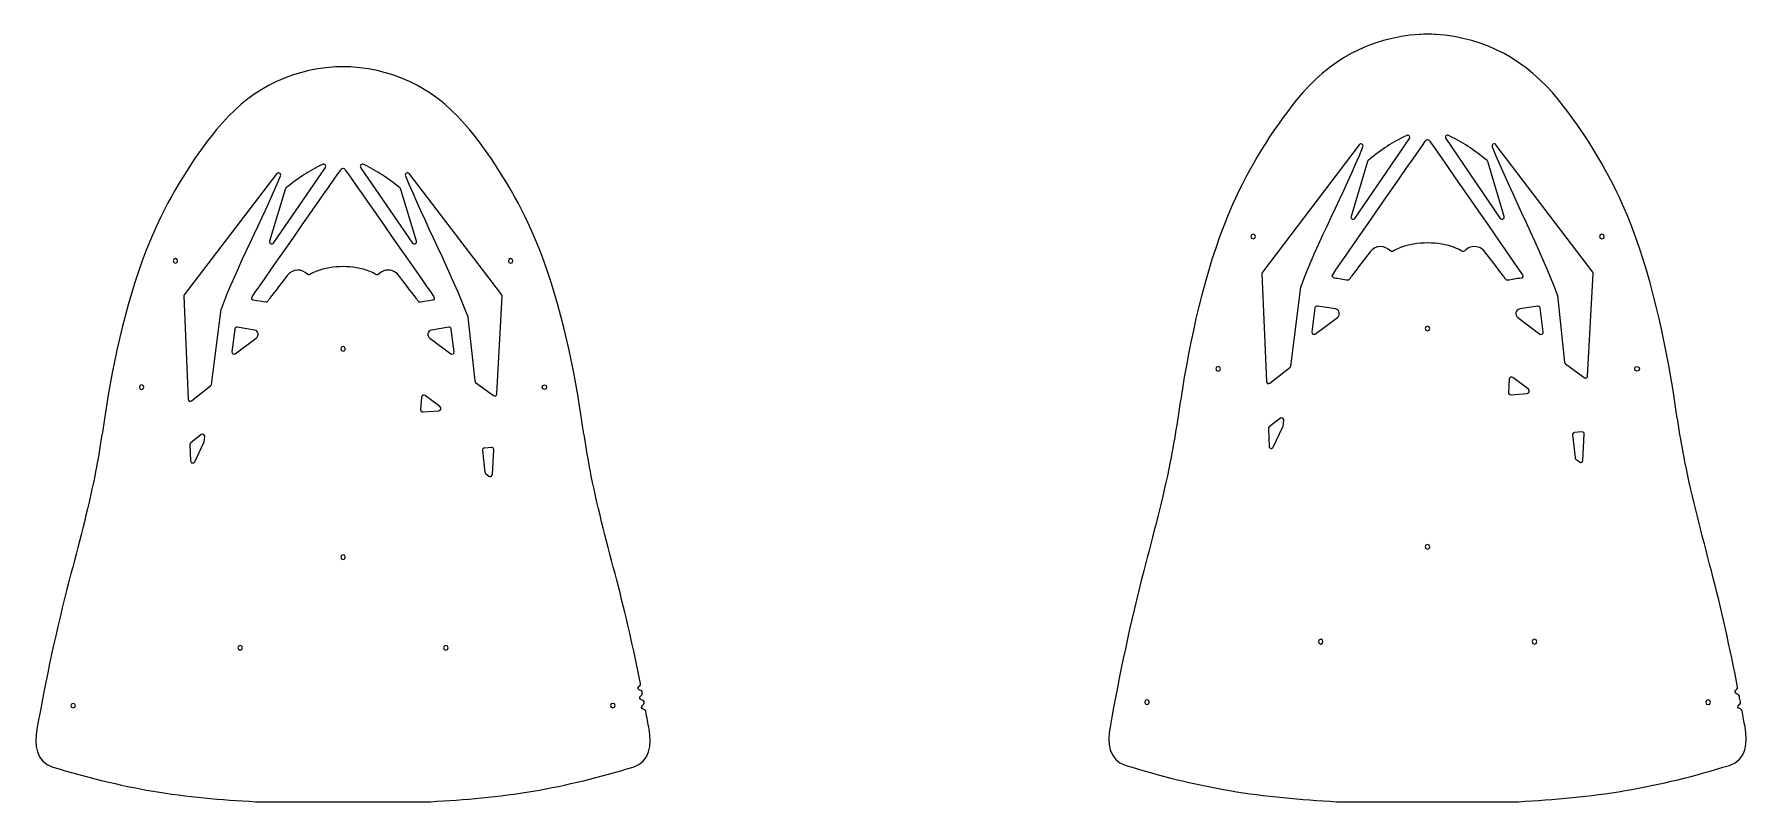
# Model space of a CAD drawing. Header units: millimetres. Extents: x -1094 to 1185, y 216 to 570.
# Drawn here: x 394 to 1185, y 216 to 570 of the extents above; entities that cross this region are included whole.
import ezdxf

# ---------------------------------------------------------------- set-up
doc = ezdxf.new("R2010")
doc.units = ezdxf.units.MM
doc.header["$MEASUREMENT"] = 0
doc.layers.add('Camada 1', color=7, linetype='Continuous')

msp = doc.modelspace()

# ---------------------------------------------------------------- linework, layer by layer
at = {"layer": 'Camada 1', "lineweight": 20}
for points, knots in [([(1176.1429, 232.5531), (1160.3141, 227.6852), (1144.4083, 223.6557), (1128.0715, 220.8974), (1111.7623, 218.1437), (1095.3541, 216.6877), (1078.8492, 215.7775), (1078.6474, 215.7663), (1078.4455, 215.7608), (1078.2434, 215.7608), (1050.6754, 215.7608), (1023.1074, 215.7608), (995.5394, 215.7608), (995.3374, 215.7608), (995.1354, 215.7663), (994.9337, 215.7775), (978.4287, 216.6877), (962.0206, 218.1437), (945.7114, 220.8973), (929.3746, 223.6557), (913.4688, 227.6853), (897.6401, 232.5531), (889.5035, 235.0553), (889.1727, 243.1686), (890.4067, 250.1738), (894.6868, 274.4716), (899.738, 298.3755), (905.9298, 322.2621), (910.2672, 338.9947), (914.7556, 355.5613), (918.1418, 372.5286), (920.3934, 383.8109), (921.9907, 395.1455), (923.7995, 406.4991), (928.1825, 434.0093), (935.5406, 465.9344), (946.9132, 491.3657), (954.3959, 508.0984), (964.9256, 525.404), (976.479, 539.6329), (991.2663, 557.8446), (1009.73, 568.2136), (1033.2719, 569.8115), (1033.3577, 569.8174), (1033.4436, 569.8221), (1033.5295, 569.8259), (1033.5886, 569.8287), (1033.6468, 569.8314), (1033.7047, 569.8339), (1035.1097, 569.9003), (1038.6731, 569.9003), (1040.0781, 569.8339), (1040.1361, 569.8314), (1040.1942, 569.8287), (1040.2533, 569.8259), (1040.3392, 569.8221), (1040.425, 569.8174), (1040.5108, 569.8115), (1064.0528, 568.2136), (1082.5164, 557.8447), (1097.3038, 539.6329), (1108.8572, 525.4039), (1119.3869, 508.0984), (1126.8696, 491.3657), (1138.2422, 465.9344), (1145.6003, 434.0093), (1149.9833, 406.4991), (1151.7921, 395.1455), (1153.3894, 383.8109), (1155.641, 372.5286), (1159.0272, 355.5613), (1163.5157, 338.9947), (1167.853, 322.2621), (1172.4713, 304.4456), (1176.455, 286.6195), (1179.9575, 268.6277), (1180.0274, 268.2689), (1179.9105, 267.9264), (1179.6359, 267.6852), (1179.6359, 267.6852), (1179.0818, 267.1986), (1179.0818, 267.1986), (1179.0818, 267.1986), (1179.0818, 267.1986), (1179.0818, 267.1986), (1178.8059, 266.9563), (1178.6891, 266.6115), (1178.7609, 266.2514), (1178.8328, 265.8913), (1179.073, 265.6178), (1179.4208, 265.5), (1179.4208, 265.5), (1179.4208, 265.5), (1179.4208, 265.5), (1179.4208, 265.5), (1180.0879, 265.2741), (1180.0879, 265.2741), (1180.4387, 265.1553), (1180.6802, 264.8777), (1180.7495, 264.5139), (1180.9227, 263.6042), (1181.0947, 262.6938), (1181.2654, 261.7831), (1181.3323, 261.4262), (1181.2153, 261.087), (1180.9425, 260.8474), (1180.9425, 260.8474), (1180.4381, 260.4044), (1180.4381, 260.4044), (1180.4381, 260.4044), (1180.438, 260.4043), (1180.438, 260.4043), (1180.1621, 260.162), (1180.0454, 259.8172), (1180.1173, 259.4571), (1180.1892, 259.0971), (1180.4294, 258.8236), (1180.7771, 258.7058), (1180.7771, 258.7058), (1180.7772, 258.7058), (1180.7772, 258.7058), (1180.7772, 258.7058), (1181.352, 258.5111), (1181.352, 258.5111), (1181.7049, 258.3916), (1181.9475, 258.111), (1182.0148, 257.7445), (1182.4772, 255.225), (1182.9309, 252.7015), (1183.3761, 250.1738), (1184.6103, 243.1686), (1184.2796, 235.0553), (1176.1429, 232.5531)], [0, 0, 0, 0, 0.02272727, 0.02272727, 0.02272727, 0.04545455, 0.04545455, 0.04545455, 0.06818182, 0.06818182, 0.06818182, 0.09090909, 0.09090909, 0.09090909, 0.11363636, 0.11363636, 0.11363636, 0.13636364, 0.13636364, 0.13636364, 0.15909091, 0.15909091, 0.15909091, 0.18181818, 0.18181818, 0.18181818, 0.20454545, 0.20454545, 0.20454545, 0.22727273, 0.22727273, 0.22727273, 0.25, 0.25, 0.25, 0.27272727, 0.27272727, 0.27272727, 0.29545455, 0.29545455, 0.29545455, 0.31818182, 0.31818182, 0.31818182, 0.34090909, 0.34090909, 0.34090909, 0.36363636, 0.36363636, 0.36363636, 0.38636364, 0.38636364, 0.38636364, 0.40909091, 0.40909091, 0.40909091, 0.43181818, 0.43181818, 0.43181818, 0.45454545, 0.45454545, 0.45454545, 0.47727273, 0.47727273, 0.47727273, 0.5, 0.5, 0.5, 0.52272727, 0.52272727, 0.52272727, 0.54545455, 0.54545455, 0.54545455, 0.56818182, 0.56818182, 0.56818182, 0.59090909, 0.59090909, 0.59090909, 0.61363636, 0.61363636, 0.61363636, 0.63636364, 0.63636364, 0.63636364, 0.65909091, 0.65909091, 0.65909091, 0.68181818, 0.68181818, 0.68181818, 0.70454545, 0.70454545, 0.70454545, 0.72727273, 0.72727273, 0.72727273, 0.75, 0.75, 0.75, 0.77272727, 0.77272727, 0.77272727, 0.79545455, 0.79545455, 0.79545455, 0.81818182, 0.81818182, 0.81818182, 0.84090909, 0.84090909, 0.84090909, 0.86363636, 0.86363636, 0.86363636, 0.88636364, 0.88636364, 0.88636364, 0.90909091, 0.90909091, 0.90909091, 0.93181818, 0.93181818, 0.93181818, 0.95454545, 0.95454545, 0.95454545, 0.97727273, 0.97727273, 0.97727273, 1, 1, 1, 1]), ([(670.3238, 231.7738), (655.1122, 227.1311), (639.8277, 223.2907), (624.1349, 220.6617), (608.46, 218.0357), (592.691, 216.6463), (576.831, 215.7773), (576.6306, 215.7663), (576.4299, 215.7608), (576.2292, 215.7608), (549.7215, 215.7608), (523.2137, 215.7608), (496.706, 215.7608), (496.5053, 215.7608), (496.3046, 215.7663), (496.1042, 215.7773), (480.2442, 216.6463), (464.4752, 218.0356), (448.8004, 220.6616), (433.1077, 223.2906), (417.8232, 227.131), (402.6116, 231.7736), (394.7157, 234.1836), (394.0159, 242.2839), (395.2412, 249.1936), (399.3587, 272.4121), (404.2173, 295.2498), (410.172, 318.0706), (414.3401, 334.0445), (418.6535, 349.8586), (421.9082, 366.0593), (424.0719, 376.8295), (425.6065, 387.6507), (427.3449, 398.4898), (431.5672, 424.8173), (438.6613, 455.3662), (449.6072, 479.6825), (456.8232, 495.7129), (466.9743, 512.2797), (478.0994, 525.8912), (492.4136, 543.4043), (510.2723, 553.3285), (532.9653, 554.8586), (533.0511, 554.8644), (533.1369, 554.8692), (533.2227, 554.8729), (533.2714, 554.8752), (533.3193, 554.8774), (533.367, 554.8794), (534.7577, 554.945), (538.1775, 554.945), (539.5682, 554.8794), (539.6159, 554.8774), (539.6638, 554.8752), (539.7125, 554.8729), (539.7983, 554.8692), (539.8841, 554.8644), (539.9699, 554.8586), (562.6629, 553.3285), (580.5216, 543.4044), (594.8358, 525.8912), (605.9609, 512.2797), (616.112, 495.7129), (623.328, 479.6825), (634.2739, 455.3662), (641.368, 424.8173), (645.5903, 398.4898), (647.3287, 387.6507), (648.8633, 376.8295), (651.027, 366.0593), (654.2817, 349.8586), (658.5952, 334.0445), (662.7632, 318.0706), (666.9088, 302.1829), (670.5233, 286.2869), (673.726, 270.2602), (673.7989, 269.8954), (673.6778, 269.5456), (673.3949, 269.3039), (673.3949, 269.3039), (672.9592, 268.9316), (672.9592, 268.9316), (672.9592, 268.9316), (672.9591, 268.9315), (672.9591, 268.9315), (672.6799, 268.693), (672.5585, 268.3498), (672.6255, 267.9888), (672.6924, 267.6278), (672.9289, 267.351), (673.275, 267.2285), (673.275, 267.2285), (673.2751, 267.2285), (673.2751, 267.2285), (673.2751, 267.2285), (673.867, 267.019), (673.867, 267.019), (674.21, 266.8976), (674.4451, 266.6252), (674.5149, 266.2681), (674.5385, 266.147), (674.5622, 266.0257), (674.5858, 265.9045), (674.6567, 265.5409), (674.5355, 265.1933), (674.2538, 264.9527), (674.2538, 264.9527), (673.7733, 264.5423), (673.7733, 264.5423), (673.7733, 264.5423), (673.7731, 264.5422), (673.7731, 264.5422), (673.4939, 264.3037), (673.3725, 263.9606), (673.4395, 263.5995), (673.5064, 263.2385), (673.7429, 262.9617), (674.089, 262.8392), (674.089, 262.8392), (674.0893, 262.8391), (674.0893, 262.8391), (674.0893, 262.8391), (674.7163, 262.6172), (674.7163, 262.6172), (675.0608, 262.4952), (675.2965, 262.2207), (675.3649, 261.8617), (675.3857, 261.7522), (675.4066, 261.6428), (675.4274, 261.5333), (675.4963, 261.171), (675.3749, 260.8256), (675.0945, 260.5861), (675.0945, 260.5861), (674.5875, 260.153), (674.5875, 260.153), (674.5875, 260.153), (674.5873, 260.1528), (674.5873, 260.1528), (674.3082, 259.9143), (674.1867, 259.5712), (674.2537, 259.2102), (674.3206, 258.8492), (674.5571, 258.5724), (674.9032, 258.4499), (674.9032, 258.4499), (674.9034, 258.4498), (674.9034, 258.4498), (674.9034, 258.4498), (675.543, 258.2234), (675.543, 258.2234), (675.889, 258.1009), (676.1254, 257.8243), (676.1925, 257.4634), (676.7038, 254.7118), (677.2042, 251.9554), (677.694, 249.1936), (678.919, 242.284), (678.2201, 234.1837), (670.3238, 231.7738)], [0, 0, 0, 0, 0.01886792, 0.01886792, 0.01886792, 0.03773585, 0.03773585, 0.03773585, 0.05660377, 0.05660377, 0.05660377, 0.0754717, 0.0754717, 0.0754717, 0.09433962, 0.09433962, 0.09433962, 0.11320755, 0.11320755, 0.11320755, 0.13207547, 0.13207547, 0.13207547, 0.1509434, 0.1509434, 0.1509434, 0.16981132, 0.16981132, 0.16981132, 0.18867925, 0.18867925, 0.18867925, 0.20754717, 0.20754717, 0.20754717, 0.22641509, 0.22641509, 0.22641509, 0.24528302, 0.24528302, 0.24528302, 0.26415094, 0.26415094, 0.26415094, 0.28301887, 0.28301887, 0.28301887, 0.30188679, 0.30188679, 0.30188679, 0.32075472, 0.32075472, 0.32075472, 0.33962264, 0.33962264, 0.33962264, 0.35849057, 0.35849057, 0.35849057, 0.37735849, 0.37735849, 0.37735849, 0.39622642, 0.39622642, 0.39622642, 0.41509434, 0.41509434, 0.41509434, 0.43396226, 0.43396226, 0.43396226, 0.45283019, 0.45283019, 0.45283019, 0.47169811, 0.47169811, 0.47169811, 0.49056604, 0.49056604, 0.49056604, 0.50943396, 0.50943396, 0.50943396, 0.52830189, 0.52830189, 0.52830189, 0.54716981, 0.54716981, 0.54716981, 0.56603774, 0.56603774, 0.56603774, 0.58490566, 0.58490566, 0.58490566, 0.60377358, 0.60377358, 0.60377358, 0.62264151, 0.62264151, 0.62264151, 0.64150943, 0.64150943, 0.64150943, 0.66037736, 0.66037736, 0.66037736, 0.67924528, 0.67924528, 0.67924528, 0.69811321, 0.69811321, 0.69811321, 0.71698113, 0.71698113, 0.71698113, 0.73584906, 0.73584906, 0.73584906, 0.75471698, 0.75471698, 0.75471698, 0.77358491, 0.77358491, 0.77358491, 0.79245283, 0.79245283, 0.79245283, 0.81132075, 0.81132075, 0.81132075, 0.83018868, 0.83018868, 0.83018868, 0.8490566, 0.8490566, 0.8490566, 0.86792453, 0.86792453, 0.86792453, 0.88679245, 0.88679245, 0.88679245, 0.90566038, 0.90566038, 0.90566038, 0.9245283, 0.9245283, 0.9245283, 0.94339623, 0.94339623, 0.94339623, 0.96226415, 0.96226415, 0.96226415, 0.98113208, 0.98113208, 0.98113208, 1, 1, 1, 1])]:
    msp.add_open_spline(points, degree=3, knots=knots, dxfattribs=at)
at = {"layer": 'Camada 1', "color": 1, "lineweight": 20}
for points, knots in [([(1028.5217, 521.7988), (1028.5217, 521.7988), (1003.3588, 484.9533), (1003.3588, 484.9533), (1003.0789, 484.5434), (1002.5517, 484.401), (1002.1035, 484.6141), (1001.6552, 484.8273), (1001.433, 485.3262), (1001.5744, 485.8021), (1001.5744, 485.8021), (1009.1003, 511.1216), (1009.1003, 511.1216), (1009.1593, 511.32), (1009.2617, 511.475), (1009.4212, 511.607), (1015.9615, 517.0228), (1020.3478, 519.8301), (1027.251, 523.2584), (1027.6641, 523.4636), (1028.1472, 523.3673), (1028.4501, 523.0194), (1028.7529, 522.6715), (1028.7818, 522.1797), (1028.5217, 521.7988)], [0, 0, 0, 0, 0.125, 0.125, 0.125, 0.25, 0.25, 0.25, 0.375, 0.375, 0.375, 0.5, 0.5, 0.5, 0.625, 0.625, 0.625, 0.75, 0.75, 0.75, 0.875, 0.875, 0.875, 1, 1, 1, 1]), ([(1064.6805, 511.1216), (1064.6805, 511.1216), (1072.2063, 485.8021), (1072.2063, 485.8021), (1072.3477, 485.3263), (1072.1256, 484.8274), (1071.6774, 484.6141), (1071.2291, 484.4009), (1070.7019, 484.5433), (1070.422, 484.9532), (1070.422, 484.9532), (1045.259, 521.7988), (1045.259, 521.7988), (1044.9989, 522.1797), (1045.0277, 522.6715), (1045.3306, 523.0194), (1045.6335, 523.3673), (1046.1166, 523.4636), (1046.5297, 523.2584), (1053.4329, 519.8302), (1057.8191, 517.0228), (1064.3596, 511.607), (1064.5191, 511.475), (1064.6215, 511.32), (1064.6805, 511.1216)], [0, 0, 0, 0, 0.125, 0.125, 0.125, 0.25, 0.25, 0.25, 0.375, 0.375, 0.375, 0.5, 0.5, 0.5, 0.625, 0.625, 0.625, 0.75, 0.75, 0.75, 0.875, 0.875, 0.875, 1, 1, 1, 1]), ([(973.4033, 416.1641), (973.4033, 416.1641), (964.1391, 408.9331), (964.1391, 408.9331), (963.8361, 408.6966), (963.4527, 408.6524), (963.1038, 408.8138), (962.755, 408.9752), (962.5405, 409.2961), (962.5247, 409.6802), (962.5247, 409.6802), (960.474, 459.5018), (960.474, 459.5018), (960.464, 459.7437), (960.5303, 459.9549), (960.6767, 460.1477), (960.6767, 460.1477), (1005.3169, 518.9372), (1005.3169, 518.9372), (1005.6221, 519.3391), (1006.1699, 519.4511), (1006.6084, 519.2013), (1007.0466, 518.9517), (1007.2298, 518.4238), (1007.0402, 517.9565), (998.5724, 497.0921), (986.0144, 473.7397), (978.5168, 453.4657), (978.4893, 453.3913), (978.4731, 453.3252), (978.463, 453.2465), (978.463, 453.2465), (973.7798, 416.8249), (973.7798, 416.8249), (973.7449, 416.5536), (973.6189, 416.3324), (973.4033, 416.1641)], [0, 0, 0, 0, 0.08333333, 0.08333333, 0.08333333, 0.16666667, 0.16666667, 0.16666667, 0.25, 0.25, 0.25, 0.33333333, 0.33333333, 0.33333333, 0.41666667, 0.41666667, 0.41666667, 0.5, 0.5, 0.5, 0.58333333, 0.58333333, 0.58333333, 0.66666667, 0.66666667, 0.66666667, 0.75, 0.75, 0.75, 0.83333333, 0.83333333, 0.83333333, 0.91666667, 0.91666667, 0.91666667, 1, 1, 1, 1]), ([(993.7649, 457.3913), (995.6154, 457.0876), (998.3963, 456.6285), (999.8665, 456.3884), (1000.2918, 456.319), (1000.6957, 456.5155), (1000.9036, 456.8931), (1001.1785, 457.3926), (1001.4918, 457.9013), (1001.8158, 458.3238), (1004.6743, 462.0572), (1007.5375, 465.7871), (1010.3981, 469.5188), (1012.9431, 472.8388), (1017.3423, 472.5076), (1019.7551, 469.9436), (1020.0795, 469.5989), (1020.5851, 469.5273), (1020.9925, 469.7683), (1022.0774, 470.4101), (1023.2168, 470.966), (1024.4097, 471.4322), (1031.7913, 474.3171), (1041.9917, 474.317), (1049.3733, 471.4321), (1050.5565, 470.9697), (1051.6872, 470.419), (1052.7643, 469.7837), (1053.1752, 469.5414), (1053.686, 469.6172), (1054.0087, 469.9686), (1054.6863, 470.7063), (1055.5506, 471.2686), (1056.571, 471.6165), (1059.0669, 472.4676), (1061.7866, 471.6035), (1063.3847, 469.5191), (1066.2458, 465.7874), (1069.1088, 462.0571), (1071.9674, 458.3235), (1072.2914, 457.9007), (1072.6047, 457.3921), (1072.8797, 456.8926), (1073.0872, 456.5157), (1073.4897, 456.3193), (1073.9145, 456.3876), (1075.3856, 456.6244), (1078.1729, 457.0738), (1080.028, 457.3725), (1080.3769, 457.4287), (1080.6503, 457.6425), (1080.7889, 457.9678), (1080.9275, 458.293), (1080.8923, 458.6382), (1080.6911, 458.9289), (1074.4247, 467.9651), (1037.7131, 520.9023), (1037.7131, 520.9023), (1037.5204, 521.1802), (1037.2296, 521.3324), (1036.8914, 521.3324), (1036.5532, 521.3324), (1036.2624, 521.1802), (1036.0697, 520.9023), (1036.0697, 520.9023), (999.3635, 467.9722), (993.1047, 458.9472), (992.9038, 458.6569), (992.8685, 458.3124), (993.0064, 457.9874), (993.1443, 457.6625), (993.4166, 457.4485), (993.7649, 457.3913)], [0, 0, 0, 0, 0.04166667, 0.04166667, 0.04166667, 0.08333333, 0.08333333, 0.08333333, 0.125, 0.125, 0.125, 0.16666667, 0.16666667, 0.16666667, 0.20833333, 0.20833333, 0.20833333, 0.25, 0.25, 0.25, 0.29166667, 0.29166667, 0.29166667, 0.33333333, 0.33333333, 0.33333333, 0.375, 0.375, 0.375, 0.41666667, 0.41666667, 0.41666667, 0.45833333, 0.45833333, 0.45833333, 0.5, 0.5, 0.5, 0.54166667, 0.54166667, 0.54166667, 0.58333333, 0.58333333, 0.58333333, 0.625, 0.625, 0.625, 0.66666667, 0.66666667, 0.66666667, 0.70833333, 0.70833333, 0.70833333, 0.75, 0.75, 0.75, 0.79166667, 0.79166667, 0.79166667, 0.83333333, 0.83333333, 0.83333333, 0.875, 0.875, 0.875, 0.91666667, 0.91666667, 0.91666667, 0.95833333, 0.95833333, 0.95833333, 1, 1, 1, 1]), ([(1113.3013, 459.494), (1113.3013, 459.494), (1110.694, 412.2), (1110.694, 412.2), (1110.6731, 411.8219), (1110.4609, 411.5083), (1110.1176, 411.3485), (1109.7743, 411.1887), (1109.3977, 411.2281), (1109.0949, 411.4555), (1109.0949, 411.4555), (1100.5183, 417.8974), (1100.5183, 417.8974), (1100.2889, 418.0697), (1100.1557, 418.3037), (1100.1247, 418.5889), (1100.1247, 418.5889), (1096.774, 449.4114), (1096.774, 449.4114), (1096.7647, 449.497), (1096.7479, 449.5692), (1096.718, 449.65), (1089.2028, 469.9681), (1075.4294, 496.4791), (1066.7348, 517.9643), (1066.5458, 518.4317), (1066.7292, 518.959), (1067.1674, 519.2084), (1067.6058, 519.4579), (1068.1533, 519.3458), (1068.4584, 518.944), (1068.4584, 518.944), (1113.0992, 460.1538), (1113.0992, 460.1538), (1113.2486, 459.9571), (1113.3149, 459.7407), (1113.3013, 459.494)], [0, 0, 0, 0, 0.08333333, 0.08333333, 0.08333333, 0.16666667, 0.16666667, 0.16666667, 0.25, 0.25, 0.25, 0.33333333, 0.33333333, 0.33333333, 0.41666667, 0.41666667, 0.41666667, 0.5, 0.5, 0.5, 0.58333333, 0.58333333, 0.58333333, 0.66666667, 0.66666667, 0.66666667, 0.75, 0.75, 0.75, 0.83333333, 0.83333333, 0.83333333, 0.91666667, 0.91666667, 0.91666667, 1, 1, 1, 1]), ([(475.4055, 407.6305), (475.4055, 407.6305), (466.5682, 400.7779), (466.5682, 400.7779), (466.2649, 400.5427), (465.8821, 400.4995), (465.5341, 400.6612), (465.186, 400.8229), (464.9722, 401.1433), (464.9563, 401.5268), (464.9563, 401.5268), (462.9884, 449.0215), (462.9884, 449.0215), (462.9783, 449.2646), (463.0452, 449.4768), (463.193, 449.6701), (463.193, 449.6701), (505.9279, 505.5804), (505.9279, 505.5804), (506.2343, 505.9813), (506.7824, 506.0916), (507.2201, 505.8405), (507.6577, 505.5894), (507.8391, 505.0606), (507.6477, 504.5938), (499.5077, 484.7375), (487.5142, 462.5523), (480.3389, 443.279), (480.3111, 443.2042), (480.2947, 443.1377), (480.2845, 443.0586), (480.2845, 443.0586), (475.7845, 408.2924), (475.7845, 408.2924), (475.7493, 408.0203), (475.6223, 407.7986), (475.4055, 407.6305)], [0, 0, 0, 0, 0.08333333, 0.08333333, 0.08333333, 0.16666667, 0.16666667, 0.16666667, 0.25, 0.25, 0.25, 0.33333333, 0.33333333, 0.33333333, 0.41666667, 0.41666667, 0.41666667, 0.5, 0.5, 0.5, 0.58333333, 0.58333333, 0.58333333, 0.66666667, 0.66666667, 0.66666667, 0.75, 0.75, 0.75, 0.83333333, 0.83333333, 0.83333333, 0.91666667, 0.91666667, 0.91666667, 1, 1, 1, 1]), ([(578.4009, 448.7541), (572.2831, 457.518), (537.2876, 507.649), (537.2876, 507.649), (537.0946, 507.9254), (536.8047, 508.0766), (536.4676, 508.0766), (536.1305, 508.0766), (535.8406, 507.9254), (535.6476, 507.649), (535.6476, 507.649), (500.645, 457.5074), (494.5154, 448.7267), (494.3135, 448.4363), (494.2777, 448.0909), (494.4159, 447.7652), (494.554, 447.4396), (494.8272, 447.2253), (495.1764, 447.1687), (496.8949, 446.8903), (499.4248, 446.4788), (500.7681, 446.2618), (501.1891, 446.1938), (501.5881, 446.3856), (501.798, 446.7568), (502.0486, 447.1999), (502.3292, 447.6465), (502.6209, 448.0268), (505.3624, 451.6012), (508.1265, 455.1605), (510.8784, 458.7271), (513.3551, 461.9369), (517.6123, 461.666), (520.0093, 459.2346), (520.3338, 458.9055), (520.8234, 458.8397), (521.2232, 459.0716), (522.24, 459.6613), (523.3052, 460.1739), (524.418, 460.6059), (531.5471, 463.3738), (541.3883, 463.3738), (548.5173, 460.6058), (549.6207, 460.1774), (550.6773, 459.6699), (551.6863, 459.0865), (552.0893, 458.8535), (552.5833, 458.9229), (552.9065, 459.2579), (553.5623, 459.9375), (554.3853, 460.4579), (555.3491, 460.7843), (557.8034, 461.6154), (560.4796, 460.7714), (562.057, 458.7272), (564.8071, 455.163), (567.5585, 451.5998), (570.3081, 448.0351), (570.6018, 447.6539), (570.8845, 447.2043), (571.1365, 446.7588), (571.3471, 446.3865), (571.748, 446.1948), (572.17, 446.2645), (573.5122, 446.4865), (576.0329, 446.9111), (577.7446, 447.1967), (578.0927, 447.2548), (578.3644, 447.4695), (578.5014, 447.7947), (578.6385, 448.12), (578.6024, 448.4643), (578.4009, 448.7541)], [0, 0, 0, 0, 0.04166667, 0.04166667, 0.04166667, 0.08333333, 0.08333333, 0.08333333, 0.125, 0.125, 0.125, 0.16666667, 0.16666667, 0.16666667, 0.20833333, 0.20833333, 0.20833333, 0.25, 0.25, 0.25, 0.29166667, 0.29166667, 0.29166667, 0.33333333, 0.33333333, 0.33333333, 0.375, 0.375, 0.375, 0.41666667, 0.41666667, 0.41666667, 0.45833333, 0.45833333, 0.45833333, 0.5, 0.5, 0.5, 0.54166667, 0.54166667, 0.54166667, 0.58333333, 0.58333333, 0.58333333, 0.625, 0.625, 0.625, 0.66666667, 0.66666667, 0.66666667, 0.70833333, 0.70833333, 0.70833333, 0.75, 0.75, 0.75, 0.79166667, 0.79166667, 0.79166667, 0.83333333, 0.83333333, 0.83333333, 0.875, 0.875, 0.875, 0.91666667, 0.91666667, 0.91666667, 0.95833333, 0.95833333, 0.95833333, 1, 1, 1, 1]), ([(528.3247, 508.4101), (528.3247, 508.4101), (504.3637, 473.5552), (504.3637, 473.5552), (504.0826, 473.1463), (503.5552, 473.0055), (503.1077, 473.2198), (502.6603, 473.4341), (502.4394, 473.933), (502.5816, 474.4083), (502.5816, 474.4083), (509.7406, 498.3353), (509.7406, 498.3353), (509.8001, 498.5342), (509.9033, 498.6893), (510.0636, 498.8211), (516.3024, 503.9522), (520.5037, 506.6313), (527.0572, 509.873), (527.4709, 510.0776), (527.9542, 509.9803), (528.2564, 509.6314), (528.5586, 509.2826), (528.5861, 508.7904), (528.3247, 508.4101)], [0, 0, 0, 0, 0.125, 0.125, 0.125, 0.25, 0.25, 0.25, 0.375, 0.375, 0.375, 0.5, 0.5, 0.5, 0.625, 0.625, 0.625, 0.75, 0.75, 0.75, 0.875, 0.875, 0.875, 1, 1, 1, 1]), ([(563.1925, 498.3353), (563.1925, 498.3353), (570.3515, 474.4083), (570.3515, 474.4083), (570.4937, 473.9329), (570.2727, 473.4337), (569.825, 473.2196), (569.3775, 473.0055), (568.8504, 473.1464), (568.5694, 473.5552), (568.5694, 473.5552), (544.6085, 508.4101), (544.6085, 508.4101), (544.347, 508.7904), (544.3746, 509.2826), (544.6768, 509.6314), (544.9791, 509.9803), (545.4624, 510.0776), (545.8761, 509.8729), (552.4295, 506.6313), (556.6309, 503.9522), (562.8696, 498.8211), (563.0299, 498.6893), (563.133, 498.5341), (563.1925, 498.3353)], [0, 0, 0, 0, 0.125, 0.125, 0.125, 0.25, 0.25, 0.25, 0.375, 0.375, 0.375, 0.5, 0.5, 0.5, 0.625, 0.625, 0.625, 0.75, 0.75, 0.75, 0.875, 0.875, 0.875, 1, 1, 1, 1]), ([(609.9393, 449.0137), (609.9393, 449.0137), (607.4375, 403.9307), (607.4375, 403.9307), (607.4166, 403.5532), (607.2049, 403.2401), (606.8624, 403.0801), (606.5199, 402.9201), (606.144, 402.9585), (605.841, 403.1846), (605.841, 403.1846), (597.664, 409.2859), (597.664, 409.2859), (597.4333, 409.458), (597.2993, 409.6925), (597.268, 409.9786), (597.268, 409.9786), (594.0491, 439.3945), (594.0491, 439.3945), (594.0397, 439.4807), (594.0225, 439.5532), (593.9923, 439.6345), (586.7987, 458.9532), (573.6449, 484.1311), (565.2794, 504.6021), (565.0888, 505.0689), (565.2704, 505.5969), (565.7079, 505.8477), (566.1455, 506.0987), (566.6934, 505.9883), (566.9998, 505.5875), (566.9998, 505.5875), (609.7354, 449.6763), (609.7354, 449.6763), (609.8861, 449.4791), (609.953, 449.2616), (609.9393, 449.0137)], [0, 0, 0, 0, 0.08333333, 0.08333333, 0.08333333, 0.16666667, 0.16666667, 0.16666667, 0.25, 0.25, 0.25, 0.33333333, 0.33333333, 0.33333333, 0.41666667, 0.41666667, 0.41666667, 0.5, 0.5, 0.5, 0.58333333, 0.58333333, 0.58333333, 0.66666667, 0.66666667, 0.66666667, 0.75, 0.75, 0.75, 0.83333333, 0.83333333, 0.83333333, 0.91666667, 0.91666667, 0.91666667, 1, 1, 1, 1]), ([(995.2959, 439.2317), (995.2959, 439.2317), (985.1256, 431.593), (985.1256, 431.593), (984.7975, 431.3466), (984.3778, 431.3218), (984.023, 431.5278), (983.6681, 431.7339), (983.4816, 432.1107), (983.533, 432.5178), (983.533, 432.5178), (984.9349, 443.6313), (984.9349, 443.6313), (984.9701, 443.9104), (985.1023, 444.1377), (985.3275, 444.3064), (985.5526, 444.4751), (985.8079, 444.5381), (986.0857, 444.4935), (986.0857, 444.4935), (994.3453, 443.1662), (994.3453, 443.1662), (996.2522, 442.8597), (996.8338, 440.387), (995.2959, 439.2317)], [0, 0, 0, 0, 0.125, 0.125, 0.125, 0.25, 0.25, 0.25, 0.375, 0.375, 0.375, 0.5, 0.5, 0.5, 0.625, 0.625, 0.625, 0.75, 0.75, 0.75, 0.875, 0.875, 0.875, 1, 1, 1, 1]), ([(1088.8479, 443.6319), (1088.8479, 443.6319), (1090.2503, 432.5145), (1090.2503, 432.5145), (1090.3017, 432.1074), (1090.1151, 431.7305), (1089.7603, 431.5245), (1089.4054, 431.3185), (1088.9857, 431.3434), (1088.6576, 431.5898), (1088.6576, 431.5898), (1078.4832, 439.2317), (1078.4832, 439.2317), (1076.9451, 440.3868), (1077.5266, 442.8597), (1079.4337, 443.1662), (1079.4337, 443.1662), (1087.6971, 444.4941), (1087.6971, 444.4941), (1087.9749, 444.5387), (1088.2302, 444.4757), (1088.4553, 444.307), (1088.6805, 444.1384), (1088.8127, 443.911), (1088.8479, 443.6319)], [0, 0, 0, 0, 0.125, 0.125, 0.125, 0.25, 0.25, 0.25, 0.375, 0.375, 0.375, 0.5, 0.5, 0.5, 0.625, 0.625, 0.625, 0.75, 0.75, 0.75, 0.875, 0.875, 0.875, 1, 1, 1, 1]), ([(496.471, 429.6768), (496.471, 429.6768), (486.7626, 422.4329), (486.7626, 422.4329), (486.4341, 422.1878), (486.0149, 422.1641), (485.6608, 422.3706), (485.3066, 422.5771), (485.1209, 422.9537), (485.1725, 423.3604), (485.1725, 423.3604), (486.5026, 433.8355), (486.5026, 433.8355), (486.538, 434.1143), (486.6701, 434.3412), (486.895, 434.5098), (487.1198, 434.6783), (487.3748, 434.7413), (487.6523, 434.697), (487.6523, 434.697), (495.5569, 433.4351), (495.5569, 433.4351), (497.3865, 433.1431), (497.9521, 430.7817), (496.471, 429.6768)], [0, 0, 0, 0, 0.125, 0.125, 0.125, 0.25, 0.25, 0.25, 0.375, 0.375, 0.375, 0.5, 0.5, 0.5, 0.625, 0.625, 0.625, 0.75, 0.75, 0.75, 0.875, 0.875, 0.875, 1, 1, 1, 1]), ([(586.4326, 433.8361), (586.4326, 433.8361), (587.7632, 423.3572), (587.7632, 423.3572), (587.8148, 422.9505), (587.6291, 422.574), (587.275, 422.3674), (586.9209, 422.1609), (586.5016, 422.1846), (586.1731, 422.4298), (586.1731, 422.4298), (576.4606, 429.6768), (576.4606, 429.6768), (574.9795, 430.7817), (575.5448, 433.143), (577.3746, 433.4351), (577.3746, 433.4351), (585.2829, 434.6976), (585.2829, 434.6976), (585.5604, 434.7419), (585.8154, 434.6789), (586.0402, 434.5104), (586.2651, 434.3418), (586.3972, 434.1149), (586.4326, 433.8361)], [0, 0, 0, 0, 0.125, 0.125, 0.125, 0.25, 0.25, 0.25, 0.375, 0.375, 0.375, 0.5, 0.5, 0.5, 0.625, 0.625, 0.625, 0.75, 0.75, 0.75, 0.875, 0.875, 0.875, 1, 1, 1, 1]), ([(1083.3942, 406.1553), (1084.1927, 405.5556), (1083.8386, 404.2599), (1082.8364, 404.178), (1082.8364, 404.178), (1075.3239, 403.5643), (1075.3239, 403.5643), (1074.6561, 403.5098), (1074.1139, 404.0635), (1074.1556, 404.7289), (1074.1556, 404.7289), (1074.5302, 410.7035), (1074.5302, 410.7035), (1074.5843, 411.5661), (1075.5594, 412.0395), (1076.2562, 411.5163), (1076.2562, 411.5163), (1083.3942, 406.1553), (1083.3942, 406.1553)], [0, 0, 0, 0, 0.16666667, 0.16666667, 0.16666667, 0.33333333, 0.33333333, 0.33333333, 0.5, 0.5, 0.5, 0.66666667, 0.66666667, 0.66666667, 0.83333333, 0.83333333, 0.83333333, 1, 1, 1, 1]), ([(581.1829, 398.0808), (581.9529, 397.5063), (581.6075, 396.2701), (580.6465, 396.192), (580.6465, 396.192), (573.4228, 395.6059), (573.4228, 395.6059), (572.7835, 395.554), (572.2592, 396.0798), (572.2994, 396.7183), (572.2994, 396.7183), (572.6596, 402.4254), (572.6596, 402.4254), (572.7119, 403.2528), (573.652, 403.6997), (574.3192, 403.2019), (574.3192, 403.2019), (581.1829, 398.0808), (581.1829, 398.0808)], [0, 0, 0, 0, 0.16666667, 0.16666667, 0.16666667, 0.33333333, 0.33333333, 0.33333333, 0.5, 0.5, 0.5, 0.66666667, 0.66666667, 0.66666667, 0.83333333, 0.83333333, 0.83333333, 1, 1, 1, 1]), ([(963.8072, 388.6805), (963.8072, 388.6805), (968.9524, 392.6966), (968.9524, 392.6966), (969.2788, 392.9513), (969.7031, 392.9821), (970.0628, 392.7771), (970.4225, 392.5722), (970.6124, 392.1914), (970.5596, 391.7808), (970.5596, 391.7808), (970.2175, 389.1203), (970.2175, 389.1203), (970.2035, 389.0112), (970.1767, 388.9199), (970.1297, 388.8204), (970.1297, 388.8204), (965.6598, 379.3679), (965.6598, 379.3679), (965.4605, 378.9465), (965.0137, 378.7227), (964.5569, 378.8154), (964.1, 378.9081), (963.7758, 379.2885), (963.7566, 379.7543), (963.7566, 379.7543), (963.4233, 387.8511), (963.4233, 387.8511), (963.4096, 388.1836), (963.5448, 388.4757), (963.8072, 388.6805)], [0, 0, 0, 0, 0.1, 0.1, 0.1, 0.2, 0.2, 0.2, 0.3, 0.3, 0.3, 0.4, 0.4, 0.4, 0.5, 0.5, 0.5, 0.6, 0.6, 0.6, 0.7, 0.7, 0.7, 0.8, 0.8, 0.8, 0.9, 0.9, 0.9, 1, 1, 1, 1]), ([(466.2109, 381.4025), (466.2109, 381.4025), (471.0681, 385.1687), (471.0681, 385.1687), (471.3949, 385.4221), (471.8188, 385.4518), (472.1778, 385.2463), (472.5367, 385.0408), (472.7257, 384.6603), (472.6726, 384.2501), (472.6726, 384.2501), (472.3576, 381.8163), (472.3576, 381.8163), (472.3434, 381.7066), (472.3164, 381.6147), (472.2688, 381.5148), (472.2688, 381.5148), (468.0396, 372.6301), (468.0396, 372.6301), (467.8395, 372.2097), (467.3929, 371.987), (466.9367, 372.0801), (466.4804, 372.1732), (466.1568, 372.5532), (466.1375, 373.0185), (466.1375, 373.0185), (465.8246, 380.5708), (465.8246, 380.5708), (465.8108, 380.9045), (465.9469, 381.1978), (466.2109, 381.4025)], [0, 0, 0, 0, 0.1, 0.1, 0.1, 0.2, 0.2, 0.2, 0.3, 0.3, 0.3, 0.4, 0.4, 0.4, 0.5, 0.5, 0.5, 0.6, 0.6, 0.6, 0.7, 0.7, 0.7, 0.8, 0.8, 0.8, 0.9, 0.9, 0.9, 1, 1, 1, 1]), ([(1109.2144, 385.3588), (1109.2144, 385.3588), (1108.5478, 373.2676), (1108.5478, 373.2676), (1108.5266, 372.8834), (1108.3071, 372.5652), (1107.9555, 372.4089), (1107.6039, 372.2526), (1107.2206, 372.3029), (1106.9212, 372.5446), (1106.9212, 372.5446), (1105.2793, 373.8699), (1105.2793, 373.8699), (1105.0656, 374.0424), (1104.943, 374.2668), (1104.9133, 374.5399), (1104.9133, 374.5399), (1103.7735, 385.0242), (1103.7735, 385.0242), (1103.7432, 385.3026), (1103.8183, 385.5532), (1103.9967, 385.7692), (1104.1751, 385.9851), (1104.4071, 386.1061), (1104.6862, 386.1289), (1104.6862, 386.1289), (1108.1345, 386.4105), (1108.1345, 386.4105), (1108.4328, 386.4349), (1108.6992, 386.3391), (1108.9136, 386.1302), (1109.128, 385.9214), (1109.2309, 385.6577), (1109.2144, 385.3588)], [0, 0, 0, 0, 0.09090909, 0.09090909, 0.09090909, 0.18181818, 0.18181818, 0.18181818, 0.27272727, 0.27272727, 0.27272727, 0.36363636, 0.36363636, 0.36363636, 0.45454545, 0.45454545, 0.45454545, 0.54545455, 0.54545455, 0.54545455, 0.63636364, 0.63636364, 0.63636364, 0.72727273, 0.72727273, 0.72727273, 0.81818182, 0.81818182, 0.81818182, 0.90909091, 0.90909091, 0.90909091, 1, 1, 1, 1]), ([(606.0077, 378.1642), (606.0077, 378.1642), (605.3739, 366.7439), (605.3739, 366.7439), (605.3526, 366.3603), (605.1337, 366.0427), (604.7829, 365.8861), (604.4321, 365.7296), (604.0495, 365.7789), (603.7498, 366.0192), (603.7498, 366.0192), (602.2411, 367.2291), (602.2411, 367.2291), (602.0261, 367.4015), (601.9026, 367.6265), (601.8726, 367.9004), (601.8726, 367.9004), (600.784, 377.8487), (600.784, 377.8487), (600.7535, 378.1273), (600.8286, 378.3783), (601.0071, 378.5944), (601.1856, 378.8104), (601.4178, 378.9315), (601.6972, 378.9542), (601.6972, 378.9542), (604.9284, 379.2163), (604.9284, 379.2163), (605.2267, 379.2405), (605.4929, 379.1445), (605.7073, 378.9356), (605.9216, 378.7267), (606.0243, 378.463), (606.0077, 378.1642)], [0, 0, 0, 0, 0.09090909, 0.09090909, 0.09090909, 0.18181818, 0.18181818, 0.18181818, 0.27272727, 0.27272727, 0.27272727, 0.36363636, 0.36363636, 0.36363636, 0.45454545, 0.45454545, 0.45454545, 0.54545455, 0.54545455, 0.54545455, 0.63636364, 0.63636364, 0.63636364, 0.72727273, 0.72727273, 0.72727273, 0.81818182, 0.81818182, 0.81818182, 0.90909091, 0.90909091, 0.90909091, 1, 1, 1, 1])]:
    msp.add_open_spline(points, degree=3, knots=knots, dxfattribs=at)
at = {"layer": 'Camada 1', "color": 3, "lineweight": 20}
for points in [[(956.4368, 477.6698), (957.8631, 477.6698), (957.8631, 475.4712), (956.4368, 475.4712), (955.0104, 475.4712), (955.0104, 477.6698), (956.4368, 477.6698)], [(1117.3461, 475.4712), (1115.9194, 475.4712), (1115.9194, 477.6698), (1117.3461, 477.6698), (1118.7726, 477.6698), (1118.7726, 475.4712), (1117.3461, 475.4712)], [(459.1094, 466.3602), (460.4808, 466.3602), (460.4808, 464.261), (459.1094, 464.261), (457.7379, 464.261), (457.7379, 466.3602), (459.1094, 466.3602)], [(613.8258, 464.261), (612.4542, 464.261), (612.4542, 466.3602), (613.8258, 466.3602), (615.1976, 466.3602), (615.1976, 464.261), (613.8258, 464.261)], [(1036.8912, 435.196), (1038.3176, 435.196), (1038.3175, 432.9975), (1036.8912, 432.9975), (1035.4649, 432.9975), (1035.4648, 435.196), (1036.8912, 435.196)], [(536.4674, 425.8047), (537.8388, 425.8047), (537.8388, 423.7055), (536.4674, 423.7055), (535.096, 423.7055), (535.096, 425.8047), (536.4674, 425.8047)], [(940.2545, 416.6265), (941.6808, 416.6265), (941.6808, 414.4299), (940.2545, 414.4299), (938.8283, 414.4299), (938.8283, 416.6265), (940.2545, 416.6265)], [(1133.5287, 416.6265), (1132.1022, 416.6265), (1132.1023, 414.4299), (1133.5287, 414.4299), (1134.9551, 414.4299), (1134.9551, 416.6265), (1133.5287, 416.6265)], [(443.5454, 408.0834), (444.9168, 408.0834), (444.9169, 405.9851), (443.5454, 405.9851), (442.1739, 405.9851), (442.174, 408.0834), (443.5454, 408.0834)], [(629.3902, 408.0834), (628.0187, 408.0834), (628.0186, 405.9851), (629.3902, 405.9851), (630.7619, 405.9851), (630.7618, 408.0834), (629.3902, 408.0834)], [(1036.8912, 334.4923), (1038.3175, 334.4923), (1038.3176, 332.2938), (1036.8912, 332.2938), (1035.4648, 332.2938), (1035.4649, 334.4923), (1036.8912, 334.4923)], [(536.4674, 329.6491), (537.8389, 329.6491), (537.8388, 327.5498), (536.4674, 327.5498), (535.096, 327.5498), (535.0959, 329.6491), (536.4674, 329.6491)], [(489.0398, 287.8608), (490.4113, 287.8608), (490.4113, 285.7616), (489.0398, 285.7616), (487.6684, 285.7616), (487.6684, 287.8608), (489.0398, 287.8608)], [(584.9371, 286.8112), (584.9371, 285.4291), (582.8537, 285.4291), (582.8537, 286.8112), (582.8537, 288.1933), (584.9371, 288.1933), (584.9371, 286.8112)], [(987.5652, 290.7275), (988.9915, 290.7275), (988.9915, 288.5289), (987.5652, 288.5289), (986.1389, 288.5289), (986.1389, 290.7275), (987.5652, 290.7275)], [(1087.3011, 289.6282), (1087.3011, 288.1807), (1085.1342, 288.1806), (1085.1342, 289.6282), (1085.1342, 291.0758), (1087.3011, 291.0757), (1087.3011, 289.6282)], [(411.9902, 261.1579), (413.3618, 261.1579), (413.3618, 259.0587), (411.9902, 259.0587), (410.6188, 259.0587), (410.6188, 261.1579), (411.9902, 261.1579)], [(659.9032, 260.1083), (659.9032, 261.4904), (661.9867, 261.4904), (661.9867, 260.1083), (661.9867, 258.7262), (659.9032, 258.7262), (659.9032, 260.1083)], [(907.4316, 262.7615), (908.858, 262.7615), (908.8579, 260.563), (907.4316, 260.563), (906.0052, 260.563), (906.0051, 262.7615), (907.4316, 262.7615)], [(1165.2678, 261.6623), (1165.2678, 263.1097), (1167.4347, 263.1098), (1167.4347, 261.6623), (1167.4347, 260.2147), (1165.2678, 260.2148), (1165.2678, 261.6623)]]:
    msp.add_open_spline(points, degree=3, knots=[0, 0, 0, 0, 0.5, 0.5, 0.5, 1, 1, 1, 1], dxfattribs=at)

doc.saveas('drawing.dxf')
